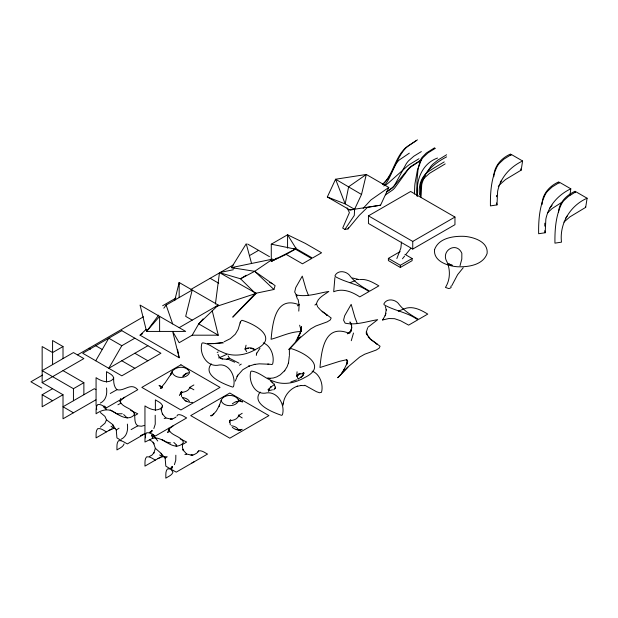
<?xml version="1.0" encoding="UTF-8"?>
<svg xmlns="http://www.w3.org/2000/svg" width="618" height="618" viewBox="0 0 618 618"><rect width="100%" height="100%" fill="white"/><g stroke="black" fill="none" stroke-linecap="round" stroke-linejoin="round"><path stroke-width="0.93" d="M159.614 331.426L159.614 316.37L146.574 331.426L140.054 305.083L185.686 331.426L146.574 331.426L158.656 315.149M176.238 446.544L176.238 445.037M179.166 297.552L179.166 282.503L218.278 305.083L198.718 323.894L192.206 335.188L179.166 342.712L172.646 331.426L179.166 357.768L140.054 335.188L146.126 329.348M416.833 195.976L416.98 181.893A28.691 3.886 -84.5 0 1 417.111 178.896L418.139 168.374L420.371 160.34M417.583 196.408C415.574 180.858 421.762 163.716 437.529 158.03M419.637 194.979C418.015 184.875 421.909 174.662 431.256 169.826A16.47 2.858 -37.2 0 1 433.203 168.498L444.226 161.901M420.441 196.207L420.58 191.178M420.572 195.52L420.572 192.522M496.98 204.906L497.629 191.379A31.526 23.252 -39.4 0 1 498.402 188.204C501.893 175.952 511.233 166.358 522.589 160.981L511.387 154.508L503.909 159.15L499.143 163.577A21.344 16.3 -86.7 0 0 496.88 167.007C491.171 179.066 490.236 192.746 490.429 205.902L496.98 204.906L496.532 202.936M545.192 232.739L545.841 219.22A31.518 23.252 -39.4 0 1 546.606 216.037C550.113 203.793 559.445 194.199 570.808 188.814L559.599 182.349L552.121 186.984L547.355 191.41A21.344 16.3 -86.7 0 0 545.091 194.848C539.383 206.906 538.448 220.58 538.641 233.735L545.192 232.739L544.744 230.769M421.005 197.127L421.7 184.882A31.418 23.175 -39.4 0 1 422.364 182.171L425.678 174.214L430.823 166.435A15.203 7.014 -51.5 0 1 433.079 163.986L438.162 159.9L446.613 154.747M414.462 194.029L414.732 186.381A21.12 4.905 -80.3 0 1 415.033 183.245L417.359 170.452L421.128 160.356A21.306 16.269 -86.7 0 1 423.083 157.451L427.957 152.901L435.404 148.274M544.767 226.118L544.813 223.183M420.456 191.866L420.603 189.919M175.836 455.211L175.759 460.348L174.407 464.643M496.571 196.756L496.602 195.35M289.309 355.999L288.451 363.322L288.621 362.496L287.076 366.822L284.496 370.931L284.805 370.499L280.286 374.84L276.733 376.887L273.31 378L269.602 378.324M420.472 190.599L420.928 184.813L421.932 181.089A10.815 8.405 -29 0 1 422.99 179.205M420.503 189.409L421.291 182.681A24.442 19.683 -16.3 0 1 422.102 180.209C426.814 169.517 436.524 162.155 446.613 156.856M344.929 229.386L347.996 228.915L359.197 215.427L367.501 207.347L380.557 205.199L388.792 187.463L366.296 174.477L335.574 179.228L327.339 196.972L345.184 203.901L354.616 209.347L354.284 215.443L344.929 229.386L342.681 228.088L349.402 212.623L347.1 207.864M334.902 277.59L333.697 291.758C342.666 287.949 352.167 291.804 359.769 296.895L368.915 291.611C358.826 284.095 345.717 282.635 335.203 276.532L335.033 275.605C338.123 269.44 347.293 271.155 350.46 276.54C355.62 282.897 362.681 287.192 369.726 291.148L378.873 285.864C373.179 282.604 367.046 278.834 360.209 279.498M297.065 371.781L296.748 375.79L298.1 378.849M298.78 311.109L299.104 305.199L298.139 299.498M256.339 355.396L256.563 353.032M283.075 405.184L283.368 402.751L283.237 403.747C284.187 395.806 289.888 388.699 297.49 386.165L297.019 386.343L301.09 385.485L300.557 385.532L304.35 385.632M180.757 393.898L181.306 391.766L182.565 392.322C185.377 391.804 189.1 390.584 189.695 387.386L193.882 384.96M215.412 304.064L219.475 272.638L233.372 269.726M493.797 176.756C493.96 166.265 501.314 158.053 510.561 154.036L510.955 155.404M542.009 204.589C542.171 194.106 549.533 185.887 558.78 181.87L559.166 183.237M300.873 331.063L301.499 326.652L300.224 333.473L300.873 331.063L297.575 338.347L300.186 333.334L301.584 328.706M385.98 313.295L385.192 315.705L386.281 309.448L386.366 310.058L385.308 306.497M558.51 212.569C558.919 202.557 566.436 195.211 575.072 191.286L575.466 192.646M240.224 323.044L240.479 321.607L241.893 320.263C255.064 324.041 279.46 337.799 255.813 349.332C245.593 355.481 232.476 357.343 221.592 351.796C215.11 349.363 209.765 343.685 202.781 342.843L201.931 343.276C198.811 353.596 207.1 368.011 219.351 364.975C230.29 363.855 236.053 377.876 233.504 386.667L232.654 387.1C224.195 384.234 201.931 375.613 211.279 363.871M268.475 391.078L269.409 388.351L268.73 389.51L271.287 386.598L270.166 387.571L274.214 384.682M229.51 422.38L229.826 420.665C233.395 420.541 238.301 419.066 238.764 414.917M499.228 185.106L505.563 179.521L521.183 170.12L522.589 160.981M569.958 195.141L570.808 188.814M563.925 222.101L569.858 216.903L585.686 207.362L587.1 198.224L575.891 191.758L568.421 196.393L563.655 200.819A21.344 16.3 -86.7 0 0 561.391 204.257C555.682 216.315 554.748 229.989 554.941 243.144L561.492 242.148C559.305 223.77 570.175 205.555 587.1 198.224M172.383 371.387L170.545 374.987C172.09 366.265 186.397 364.319 189.695 372.33C187.277 379.135 174.6 379.135 172.175 372.33L165.215 382.696L160.325 388.537L162.495 387.602L161.213 387.872M221.066 400.557C223.484 393.751 236.169 393.751 238.587 400.557C236.161 407.362 223.484 407.362 221.066 400.557L219.135 406.242L219.622 405.022L216.393 410.931L213.349 414.354L213.797 413.89L210.753 415.875L212.801 415.474L211.016 415.605M246.652 351.65L245.161 349.131L246.057 345.223M240.479 321.607L238.162 329.324L235.319 334.207L230.367 338.641L224.04 341.816M361.522 194.469L366.296 174.477L348.637 186.767L345.184 203.901L335.574 179.228L361.522 194.469L354.338 209.772M174.67 300.665L179.166 282.503L179.614 284.319M229.409 422.187L229.826 420.665L230.29 424.836M351.271 340.703L353.488 333.025M151.588 431.974L152.082 430.367L150.545 432.314L151.928 430.97L149.51 432.345M215.96 306.621L256.246 293.365L255.381 293.365L240.556 278.795L219.475 272.638L256.246 293.365L232.762 317.158L255.381 293.365L273.913 289.494L275.118 285.647L254.693 271.317L231.441 267.633L246.234 243.778L251.495 263.222M153.72 453.481L155.342 448.313L153.318 442.21L153.967 443.917L151.951 441.314L149.486 439.784M153.851 428.537L155.249 424.157L155.195 415.257M179.374 395.543L180.935 392.438L182.565 392.322M235.28 381.136L237.783 375.103L237.034 376.547M460.008 265.763L461.808 259.081L461.847 253.303C456.501 240.935 440.232 250.838 446.999 261.87C450.514 270.004 450.244 279.869 445.454 287.424L448.521 288.482A2.796 1.615 0 0 0 449.85 288.274L450.816 287.718A2.796 1.615 0 0 0 451.171 286.953L450.816 286.188M314.902 305.037L316.478 303.778C317.868 297.698 324.234 294.886 328.807 291.449C318.108 293.133 307.123 297.312 296.254 294.925L294.693 291.997L295.759 287.555L302.279 276.13L306.088 289.34L308.444 295.404M155.381 410.414L155.381 399.877C157.93 401.576 161.499 402.743 162.549 405.902L161.074 410.004L161.553 408.683L161.599 411.557L162.82 414.593M180.34 394.292L181.306 391.766M171.843 467.88L172.484 466.381L171.101 468.351M106.497 382.194L106.497 371.657C109.046 373.349 112.615 374.516 113.666 377.675L113.009 379.182C108.135 384.041 100.888 380.943 96.068 377.675L96.068 404.775L96.717 409.664M144.504 425.423L141.53 426.227L137.783 425.848C132.522 422.079 137.011 414.384 132.244 410.792C128.444 407.594 122.356 406.536 120.186 401.762L120.834 400.255L124.743 397.243M134.523 413.805L133.874 415.311C127.996 420.997 119.807 415.775 114.315 412.299C108.621 408.058 101.36 409.889 96.068 413.805C96.261 410.746 95.481 407.069 97.698 404.581C100.95 403.917 103.747 406.42 106.497 407.78L137.783 389.719C130.668 381.963 124.736 391.58 116.926 389.719L110.243 393.481M124.094 443.909C123.044 447.069 119.475 448.235 116.926 449.935C117.119 446.876 116.346 443.199 118.556 440.711C121.808 440.039 124.604 442.55 127.354 443.909L145.601 433.373L140.386 435.628M162.549 405.902L161.901 407.409C157.026 412.268 149.78 409.17 144.952 405.902L144.952 432.994L145.601 437.892M396.849 258.556L400.858 248.057L401.499 241.993M451.735 285.755L457.621 274.655L463.222 267.733M100.301 412.484L104.944 416.393L106.497 419.823L104.944 423.26L100.301 427.162M300.186 333.334L295.914 341.012M367.555 328.158L366.235 332.384L366.42 331.503L367.563 335.543L366.242 333.419M347.996 228.915L348.544 227.733M385.323 315.304L382.588 319.985L388.799 318.54L394.554 318.679L400.541 320.734L408.66 325.122L417.807 319.838C407.718 312.322 394.601 310.862 384.087 304.759L383.917 303.824C387.007 297.667 396.184 299.382 399.352 304.767C404.512 311.117 411.573 315.412 418.61 319.375L427.756 314.091C420.982 309.966 412.87 305.686 404.782 308.606M95.736 360.773L108.776 338.193L121.808 345.717L134.848 338.193M121.808 345.717L108.776 368.297L147.887 345.717M256.493 353.72L259.985 348.243M498.293 186.536L498.734 185.809M237.482 375.682L242.743 369.749L249.27 365.98L248.521 366.281L254.925 364.319L254.245 364.473L259.266 363.832L268.876 364.211L267.779 364.041M500.232 182.31L501.577 180.302M168.436 428.189C169.911 435.814 180.471 435.52 183.407 442.032L182.758 443.531C172.615 452.183 163.446 435.729 152.777 438.262L151.603 435.481L152.515 434.122L157.768 441.013M300.487 336.802L288.815 349.518L300.054 337.93L310.792 328.838L315.806 326.003L327.254 321.854L330.29 319.931L331.163 318.007L320.642 310.12L318.193 307.463M341.831 372.778L344.666 368.591L343.631 370.452L347.053 363.183L346.613 364.782L347.216 361.7L347.301 363.106L347.115 360.518L347.679 361.731L346.737 359.722M565.54 218.332L566.188 217.412M549.788 208.142L552.083 205.184M163.832 308.181L166.126 305.083L192.206 290.027L185.686 316.37L192.206 320.132M176.895 416.061L177.868 414.748C181.128 414.075 183.925 416.586 186.667 417.946L155.381 436.007C152.638 434.647 149.842 432.136 146.582 432.809C144.373 435.296 145.145 438.973 144.952 442.032L152.777 438.262M197.752 452.191L198.726 450.87C201.986 450.205 204.782 452.716 207.524 454.075L176.238 472.137C173.496 470.777 170.699 468.266 167.439 468.938C165.23 471.426 166.01 475.103 165.809 478.154C168.359 476.463 171.935 475.296 172.978 472.137L171.24 469.626M423.006 179.205L429.518 173.334L445.199 163.886M402.472 258.795L404.628 256.037M566.876 216.485L567.61 215.535M405.964 254.33L410.746 248.374M547.44 212.94L552.191 208.482L561.669 202.441M154.052 452.585L152.074 455.018L149.587 456.416M203.067 318.88L198.718 323.894L218.278 335.188L212.206 310.661M198.726 450.87L196.709 453.179L194.16 454.593L191.001 455.064L192.932 455.466L186.659 454.052L184.898 454.616M260.163 392.098C250.815 403.84 273.079 412.461 281.538 415.327L282.395 414.894C285.516 404.566 277.227 390.159 264.975 393.195C254.037 394.315 248.274 380.294 250.823 371.495L251.673 371.063C259.73 372.26 265.825 379.035 273.635 381.321C283.871 385.431 295.435 382.951 304.697 377.552C328.343 366.018 303.948 352.268 290.784 348.482L289.371 349.827L289.417 355.273M367.834 327.339L377.691 319.668C366.992 321.36 356.014 325.539 345.138 323.152L343.577 320.224L344.651 315.783L351.171 304.357L354.979 317.567L357.328 323.623M347.826 367.1L337.698 377.737L348.946 366.157L359.676 357.065L364.69 354.222L376.138 350.082L379.182 348.15L380.055 346.234L370.213 338.88M183.685 375.365L182.812 376.316L186.875 373.21L183.685 375.365L185.377 374.014M363.129 208.366L370.954 199.908L388.792 187.463M273.72 389.842L274.956 388.629M298.919 304.728L297.698 305.895L299.081 304.697M383.786 185.979C390.522 179.568 391.565 169.571 397.111 162.325A32.337 25.987 42.7 0 1 399.104 160.093L409.317 153.171M171.588 467.926L172.569 467.061L170.259 468.452M382.395 184.573C393.712 175.265 395.489 159.143 405.308 148.598A47.972 37.636 33.5 0 1 408.004 146.033L417.459 139.846M382.588 319.985L383.678 319.197M382.426 184.481C392.577 175.458 394.354 160.634 403.075 150.475A40.487 32.862 70.6 0 1 405.702 147.748L416.045 140.757M232.298 403.824L234.902 402.156L238.594 401.229L236.13 401.669L236.578 401.592M169.942 468.622L165.809 466.111L165.161 458.208L167.223 456.748L162.549 456.71L157.992 458.587M100.301 403.075C106.157 400.348 107.347 393.79 106.512 387.965M121.159 439.205C127.014 436.47 128.204 429.919 127.37 424.095M239.745 430.591L241.005 429.703L239.467 429.943M384.975 185.554L385.802 184.975A59.042 38.208 -66.9 0 0 388.251 183.129L407.424 166.064A54.763 35.435 -66.9 0 1 409.703 164.388L418.958 158.741M246.219 275.219L240.556 278.795L254.693 271.317L272.754 259.089L231.441 267.633L234.199 268.003M173.635 425.47L169.718 428.483L167.432 432.646L169.718 431.495M182.233 444.736L186.667 442.032L180.209 438.865M238.764 416.3L238.587 415.605L242.202 413.264M121.051 440.402L116.926 437.892L116.269 429.989L119.042 428.197M298.108 379.128L302.156 376.238L301.036 377.212L303.592 374.299L302.913 375.458L303.847 372.739L303.708 373.813L303.508 372.739L303.747 373.62L303.129 372.901M386.721 191.881L392.677 187.393A23.283 17.907 -88.3 0 0 394.647 185.083L406.327 163.646A30.792 23.685 -88.3 0 1 408.622 160.75L413.828 156.207L421.345 151.588M386.567 191.959L391.657 188.436A46.837 37.907 47 0 0 393.805 186.497L408.861 168.189A43.314 35.056 47 0 1 410.893 166.435L419.931 160.726M239.421 365.23L241.267 364.102M385.439 194.894L392.584 190.027A36.493 29.656 69.7 0 0 394.663 188.019L407.957 169.78A41.924 34.067 69.7 0 1 410.908 166.906L421.345 160.116M175.937 417.096L173.465 418.54L170.336 419.019L172.19 419.383L165.948 417.977L164.156 418.502M347.424 333.867L351.256 330.916L349.85 332.36L351.542 328.645L351.202 330.514L351.657 326.845L351.696 328.312L351.503 324.713L351.665 325.817L349.942 321.932L351.557 324.334M63.013 358.594L63.013 346.551L52.584 352.569L42.155 346.551L42.155 382.681L63.013 394.724L63.013 418.803L95.906 399.815M434.585 147.802L426.296 153.04L421.932 157.528A14.755 10.9 -81 0 0 420.379 160.348M42.572 375.056L30.9 381.793L41.792 388.081M77.598 354.832L143.476 316.795M162.658 305.725L175.999 298.023M191.008 289.355L233.542 264.798M249.386 255.651L258.556 250.36M286.173 254.4L302.465 263.809L311.619 258.525L295.319 249.124L286.173 254.4L271.279 261.36L271.279 244.187L287.571 234.778L305.277 243.376L321.569 252.785L312.422 258.061L296.122 248.652L287.571 234.778L287.571 248.135M42.155 382.681L83.87 358.594L73.442 352.569L42.155 370.638L73.442 388.699L73.442 400.742M140.054 335.188L142.549 333.743M276.98 258.069L271.279 261.36L295.319 249.124L271.279 244.187M63.013 394.724L42.155 406.768L42.155 394.724L52.584 388.699M368.444 215.852L410.653 191.48L454.956 217.057L454.956 224.682L412.747 249.054L368.444 223.477L368.444 215.852L412.747 241.422L454.956 217.057M73.442 388.699L83.87 382.681L83.87 394.724M179.166 327.664L218.278 305.083M404.937 254.353L412.113 258.494L412.113 260.68L400.34 267.47L388.382 260.564L388.382 258.386L400.155 251.588M111.711 428.861L96.068 437.892C96.261 434.833 95.481 431.155 97.698 428.668C100.95 427.996 103.747 430.507 106.497 431.866M135.172 415.311L137.783 413.805L130.614 410.414M388.382 258.386L400.34 265.292L412.113 258.494M160.595 457.081L144.952 466.111C145.145 463.06 144.373 459.383 146.582 456.895C149.842 456.223 152.638 458.734 155.381 460.093M240.016 430.391L241.661 429.464M131.101 429.61L137.783 425.848M218.733 358.031L226.729 354.361M217.181 352.492L218.208 351.966M117.899 404.775L120.834 403.268M191.881 462.913L194.492 461.6M109.1 430.36L113.666 428.483L115.296 428.668L116.269 429.989M293.473 249.093L295.999 247.864M244.937 348.938C247.911 347.478 252.438 347.092 255.134 349.927M226.597 359.521L229.386 358.231L238.996 363.175M350.12 282.65L355.172 280.626M398.286 311.209L404.064 308.853M296.648 379.846L290.839 381.932M219.127 357.104C221.962 359.452 226.281 359.73 229.61 358.425M242.21 429.294L239.545 430.051L241.066 429.726M186.675 373.318L188.544 372.669M272.461 389.819L269.966 390.406L267.98 389.61L268.66 390.275M299.861 373.998L303.492 373.488L302.712 373.195M122.209 413.751L116.926 413.805L110.182 409.935M245.161 349.131L248.544 348.258M275.613 387.185L275.049 387.324L275.574 388.019M347.277 333.55L349.873 333.156M346.837 359.676L339.568 361.314L319.977 367.509C321.538 350.406 324.442 323.94 348.32 332.978M274.361 388.606L275.219 388.413M222.627 342.434L212.615 343.739M327.339 196.972L349.834 209.958L380.557 205.199M223.399 342.874L215.991 343.562L207.694 343.508L211.364 343.716L208.536 343.454M349.834 209.958L354.616 209.347M190.529 402.434L192.484 402.403M192.206 335.188L218.278 335.188M301.484 331.542C290.947 331.457 281.105 336.547 271.086 339.282C272.546 324.033 275.118 296.192 297.768 304.311M359.336 279.498L356.493 279.375L358.463 279.498L352.499 277.984M267.347 378.139L270.205 378.448L267.973 378.185M236.578 429.626L236.13 429.549L238.594 429.989L234.902 429.062L232.298 427.393M250.607 348.266L254.083 349.294M182.565 397.498C185.377 398.015 189.1 399.243 189.695 402.434M231.456 425.725C234.261 426.242 237.992 427.463 238.587 430.661M161.213 386.899L162.495 387.169L159.042 385.493L161.731 387.1L160.325 386.227L161.537 387.331L160.75 386.574M170.676 442.982L166.288 442.001L161.792 439.406M227.887 359.104L234.709 362.218M239.545 401.167L242.565 401.924L239.475 400.441M269.232 364.164L271.765 364.527L272.615 364.087C274.709 356.656 271.101 345.663 263.222 342.905M452.446 265.253L448.274 263.693M312.105 371.132C319.993 373.89 323.6 384.883 321.499 392.314L319.514 392.754L316.462 391.696L304.798 385.23M186.675 401.445L185.083 400.541L188.544 402.094M269.61 282.472L272.152 283.492M326.613 315.211L327.246 315.466M376.138 343.693L377.088 344.079L370.182 339.143M449.085 264.033L450.877 264.836M222.403 359.243L219.413 357.436L217.984 354.33M247.663 244.064L269.456 256.648M210.151 278.301L218.718 283.245M134.848 353.249L147.887 360.773M95.736 345.717L102.256 349.487M121.808 360.773L134.848 368.297M89.015 348.243L90.568 349.139M63.013 346.551L52.584 340.526L52.584 364.612M63.013 370.638L83.87 382.681M95.906 389.626L94.299 388.699L63.013 406.768L73.442 412.785M42.155 394.724L52.584 400.742M193.882 389.811L189.695 387.386L190.305 388.119M159.637 454.964L162.549 456.71L161.066 453.326L155.342 448.313M151.603 435.481L155.381 437.892M106.497 419.823L112.685 424.527L115.296 428.668M238.587 415.605L242.202 417.953M327.424 315.319L322.04 311.495M238.486 399.746L241.005 401.515M230.298 419.668L231.456 420.549M123.67 414.524L127.246 418.007M185.377 400.75L182.503 397.884M111.055 426.227L113.666 428.483L112.685 424.527M270.336 380.788L272.909 383.137L272.051 381.986M103.237 406.652L106.497 409.664L104.597 406.057M173.836 442.434L176.153 444.62L176.841 446.366M254.693 271.317L273.913 289.494M368.058 336.748L369.533 338.347M162.186 413.851L165.948 417.977M186.659 454.052L182.488 449.294L183.631 450.707L182.457 447.687L182.41 444.813M161.066 453.326L165.161 458.208M296.254 294.925L297.119 295.968M369.966 338.34L366.327 333.473M116.926 389.719C113.712 386.559 113.55 381.893 113.666 377.675M228.112 355.852L229.386 358.231M119.421 400.317L120.186 401.762M585.493 206.968L585.686 207.362M520.595 168.923L521.183 170.12M316.478 303.778L317.698 306.93M273.766 383.214L275.273 387.216M296.115 295.257L297.428 299.042M166.126 305.083L172.646 323.894M301.066 330.058L299.645 325.215M268.575 390.19L268.815 391.078L268.614 390.004M177.536 349.301L179.166 357.768M120.51 398.564L120.834 400.255M180.935 392.438L181.723 396.826M171.835 466.752L171.874 468.56M412.747 241.422L412.747 249.054M400.34 265.292L400.34 267.47M434.578 249.564C433.156 261.337 447.996 266.049 457.343 266.752C468.127 267.185 482.913 265.176 487.1 253.534C488.521 241.762 473.682 237.049 464.327 236.346C453.542 235.914 438.765 237.922 434.578 249.564M297.961 375.211L297.273 376.493L296.748 375.79L299.22 373.372L300.132 373.72L296.748 375.79L297.961 375.211M121.808 330.669L82.704 353.249L121.808 375.829L160.919 353.249L121.808 330.669M180.935 364.805L141.831 387.386L180.935 409.966L220.047 387.386L180.935 364.805M202.125 409.023L190.715 415.605L229.826 438.185L268.938 415.605L229.826 393.025L202.125 409.023"/></g></svg>
